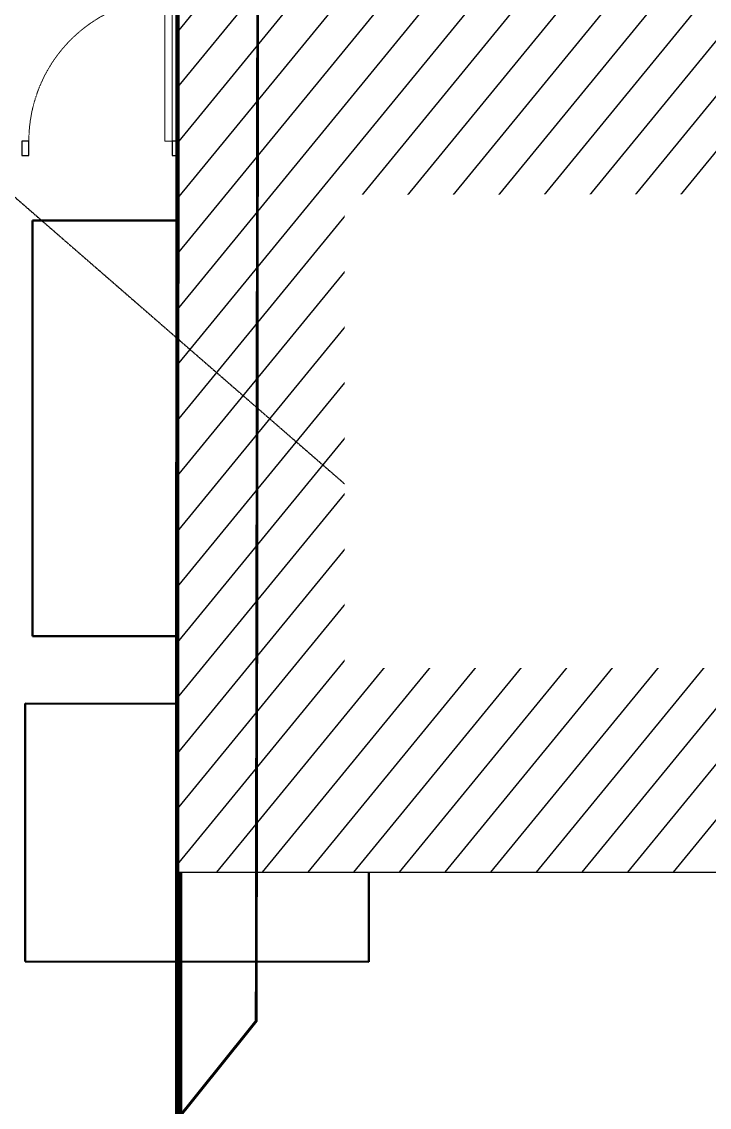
# Model space of a CAD drawing. Header units: centimetres. Extents: x -6122352 to 4157695, y -1694241 to 1947892.
# Drawn here: x 149254 to 154054, y -194915 to -187342 of the extents above; entities that cross this region are included whole.
import ezdxf
from ezdxf.xclip import XClip

# ---------------------------------------------------------------- set-up
doc = ezdxf.new("R2010")
doc.units = ezdxf.units.CM
doc.header["$MEASUREMENT"] = 0
doc.header["$XCLIPFRAME"] = 2
for name, pattern in [('23585-XR-AR-END-GROUND FLOOR$0$XR-END-GROUND FLOOR PLAN$0$HIDDEN2', [0.1875, 0.125, -0.0625]), ('DASHED2', [0.375, 0.25, -0.125]), ('XR-AR-END-SETTING OUT PLAN$0$23261-XR-AR-SI-GF$0$HIDDEN', [0.375, 0.25, -0.125]), ('XR-AR-END-SETTING OUT PLAN$0$23585-XR-AR-END-GROUND FLOOR$0$23261-XR-AR-SI-GF$0$HIDDEN', [0.375, 0.25, -0.125]), ('XR-AR-END-SETTING OUT PLAN$0$23585-XR-AR-END-GROUND FLOOR$0$945-4P-1-101-GROUND FLOOR PLAN$0$XR-MIDDLE-GROUND FLOOR PLAN$0$HIDDEN2', [0.1875, 0.125, -0.0625]), ('XR-AR-END-SETTING OUT PLAN$0$23585-XR-AR-END-GROUND FLOOR$0$XR-END-GROUND FLOOR PLAN$0$HIDDEN2', [0.1875, 0.125, -0.0625]), ('XR-AR-END-SETTING OUT PLAN$0$23585-XR-AR-END-GROUND FLOOR$0$XR-END-GROUND FLOOR PLAN$0$xf_6a1$0$DASHED', [0.75, 0.5, -0.25])]:
    doc.linetypes.add(name, pattern=pattern)
doc.layers.add('08-Compound Wall-3', color=5, linetype='Continuous', lineweight=25, true_color=0x0000ff)
for name, color, linetype in [('23585-XR-AR-BOUNDARY WALLS AND SETBACKS$0$setback', 7, 'XR-AR-END-SETTING OUT PLAN$0$23261-XR-AR-SI-GF$0$HIDDEN'), ('@MI-REF LAYER', 7, 'Continuous'), ('B_TH_6', 7, 'Continuous'), ('XR-AR-END-SETTING OUT PLAN$0$23585-XR-AR-END-GROUND FLOOR$0$A-Flor-Strs', 1, 'Continuous')]:
    doc.layers.add(name, color=color, linetype=linetype)
for name, color, linetype, lineweight in [('23585-XR-AR-END-GROUND FLOOR$0$A-LOVR-PLAN', 251, 'Continuous', 9), ('@ Foundations', 4, 'DASHED2', 50), ('A-ANNO-TEXT', 3, 'Continuous', 25), ('XR-AR-END-SETTING OUT PLAN$0$23585-XR-AR-END-GROUND FLOOR$0$A-DOOR-FULL', 1, 'Continuous', 9), ('XR-AR-END-SETTING OUT PLAN$0$23585-XR-AR-END-GROUND FLOOR$0$A-EQUP-KITN-PLAN', 202, 'Continuous', 9), ('XR-AR-END-SETTING OUT PLAN$0$23585-XR-AR-END-GROUND FLOOR$0$A-FLOR-OVHD', 9, 'XR-AR-END-SETTING OUT PLAN$0$23585-XR-AR-END-GROUND FLOOR$0$23261-XR-AR-SI-GF$0$HIDDEN', 15), ('XR-AR-END-SETTING OUT PLAN$0$23585-XR-AR-END-GROUND FLOOR$0$A-GLAZ-SILL', 8, 'Continuous', 5), ('XR-AR-END-SETTING OUT PLAN$0$23585-XR-AR-END-GROUND FLOOR$0$A-GLAZ-WNDO', 232, 'Continuous', 9), ('XR-AR-END-SETTING OUT PLAN$0$23585-XR-AR-END-GROUND FLOOR$0$A-LOVR-PLAN', 111, 'Continuous', 9), ('XR-AR-END-SETTING OUT PLAN$0$23585-XR-AR-END-GROUND FLOOR$0$A-WALL', 7, 'Continuous', 30), ('XR-AR-END-SETTING OUT PLAN$0$23585-XR-AR-END-GROUND FLOOR$0$S-COLS', 51, 'Continuous', 40), ('XR-AR-END-SETTING OUT PLAN$0$23585-XR-AR-END-GROUND FLOOR$0$S-COLS-PATT', 8, 'Continuous', 5)]:
    doc.layers.add(name, color=color, linetype=linetype, lineweight=lineweight)
doc.styles.get("Standard").update_dxf_attribs({"font": 'arial.ttf'})
doc.dimstyles.new('LEADER', dxfattribs={"dimtxt": 0.18, "dimasz": 0.25, "dimexe": 0.18, "dimexo": 0.0625, "dimgap": 0.09, "dimtad": 0, "dimtih": 1, "dimtoh": 1, "dimdec": 4, "dimzin": 0, "dimdsep": 46, "dimtxsty": 'Standard', "dimblk": 'DOT', "dimcen": 0.09, "dimadec": 0, "dimazin": 0, "dimtfac": 1, "dimtdec": 4, "dimtofl": 0, "dimtmove": 0, "dimatfit": 3, "dimldrblk": 'DOT', "dimfxl": 1, "dimtolj": 1, "dimtzin": 0, "dimarcsym": 0})

# ---------------------------------------------------------------- blocks, each defined once
blk = doc.blocks.new('23585-XR-AR-BOUNDARY WALLS AND SETBACKS')
at = {"layer": '23585-XR-AR-BOUNDARY WALLS AND SETBACKS$0$setback', "ltscale": 40, "const_width": 0.05}
blk.add_lwpolyline([(496671.3588816111, 2768910.086935761), (496656.9816435174, 2768923.260532122), (496652.8267570555, 2768918.72615671), (496648.7733982169, 2768914.302401632), (496644.7199982171, 2768909.878601632), (496640.6668023882, 2768905.455006183), (496636.6133982163, 2768901.031201632), (496632.5599982173, 2768896.607401631), (496628.5063484076, 2768892.183547273), (496624.3500695526, 2768887.647603805), (496638.7270828215, 2768874.473577055), (496642.8835524818, 2768879.009850921), (496646.9369508895, 2768883.433649182), (496650.9905757942, 2768887.857476362), (496655.0439508896, 2768892.281249183), (496659.0973737101, 2768896.704874088), (496663.1507508897, 2768901.128649183), (496667.20415089, 2768905.552449183), (496671.3588816111, 2768910.086935761)], dxfattribs=at)
blk = doc.blocks.new('A$C9d9485f6')
at = {"layer": 'A-ANNO-TEXT', "rotation": 312.4881850805905}
blk.add_blockref('23585-XR-AR-BOUNDARY WALLS AND SETBACKS', (-2377088.534775567, -1504219.252137818), dxfattribs=at)
blk = doc.blocks.new('*U35')
for points in [[(91, -5.684341886080801e-14), (41, -5.684341886080801e-14), (41, 1021), (91, 1021)], [(0, 0), (38, -5.684341886080801e-14), (38, -50), (50, -50), (50, -249.999999999997), (0, -249.999999999997)], [(1100, 2.842170943040401e-14), (1062, -2.842170943040401e-14), (1062, -49.99999999999997), (1050, -49.99999999999997), (1050, -249.999999999997), (1100, -249.999999999997)]]:
    blk.add_lwpolyline(points, close=True)
at = {"color": 8, "linetype": 'XR-AR-END-SETTING OUT PLAN$0$23585-XR-AR-END-GROUND FLOOR$0$XR-END-GROUND FLOOR PLAN$0$HIDDEN2'}
blk.add_arc((41, -5.684341886080801e-14), 1021, 1.594950045944486e-15, 90, dxfattribs=at)
at = {"layer": 'XR-AR-END-SETTING OUT PLAN$0$23585-XR-AR-END-GROUND FLOOR$0$A-GLAZ-SILL', "linetype": 'XR-AR-END-SETTING OUT PLAN$0$23585-XR-AR-END-GROUND FLOOR$0$945-4P-1-101-GROUND FLOOR PLAN$0$XR-MIDDLE-GROUND FLOOR PLAN$0$HIDDEN2', "ltscale": 3}
blk.add_lwpolyline([(0, 0), (1100, 0), (1100, -249.999999999997), (0, -249.999999999997)], close=True, dxfattribs=at)
blk = doc.blocks.new('*U37')
for points in [[(91, -5.684341886080801e-14), (41, -5.684341886080801e-14), (41, 1021), (91, 1021)], [(0, 0), (38, -5.684341886080801e-14), (38, -50), (50, -50), (50, -109.9999999801787), (0, -109.9999999801787)], [(1100, 2.842170943040401e-14), (1062, -2.842170943040401e-14), (1062, -49.99999999999997), (1050, -49.99999999999997), (1050, -109.9999999801786), (1100, -109.9999999801786)]]:
    blk.add_lwpolyline(points, close=True)
at = {"color": 8, "linetype": 'XR-AR-END-SETTING OUT PLAN$0$23585-XR-AR-END-GROUND FLOOR$0$XR-END-GROUND FLOOR PLAN$0$HIDDEN2'}
blk.add_arc((41, -5.684341886080801e-14), 1021, 1.594950045944486e-15, 90, dxfattribs=at)
at = {"layer": 'XR-AR-END-SETTING OUT PLAN$0$23585-XR-AR-END-GROUND FLOOR$0$A-GLAZ-SILL', "linetype": 'XR-AR-END-SETTING OUT PLAN$0$23585-XR-AR-END-GROUND FLOOR$0$945-4P-1-101-GROUND FLOOR PLAN$0$XR-MIDDLE-GROUND FLOOR PLAN$0$HIDDEN2', "ltscale": 3}
blk.add_lwpolyline([(0, 0), (1100, 0), (1100, -109.9999999801786), (0, -109.9999999801786)], close=True, dxfattribs=at)
blk = doc.blocks.new('XR-AR-END-SETTING OUT PLAN$0$23585-XR-AR-END-GROUND FLOOR$0$XR-END-GROUND FLOOR PLAN$0$A$C45491A9B')
blk.add_lwpolyline([(-50, 0), (0, 0), (0, 1000), (-50, 1000)], close=True)
at = {"color": 8, "linetype": 'XR-AR-END-SETTING OUT PLAN$0$23585-XR-AR-END-GROUND FLOOR$0$XR-END-GROUND FLOOR PLAN$0$HIDDEN2'}
blk.add_arc((0, -4.547473508864641e-13), 1000, 90, 180, dxfattribs=at)
blk = doc.blocks.new('XR-AR-END-SETTING OUT PLAN$0$23585-XR-AR-END-GROUND FLOOR$0$A$C75a8815d')
at = {"layer": 'XR-AR-END-SETTING OUT PLAN$0$23585-XR-AR-END-GROUND FLOOR$0$S-COLS', "color": 252, "lineweight": 30}
for points in [[(-0.02841067314147949, 3499.999932765961), (-0.02841019630432129, 2699.999933242798), (249.9715893268585, 2699.999932765961), (249.9715902805328, 3499.999933004379)], [(3.814697265625e-06, 0.001664876937866211), (3.814697265625e-06, 550.001665353775), (250.0000038146973, 550.0016646385193), (250.0000038146973, 0.001665115356445312)]]:
    blk.add_lwpolyline(points, close=True, dxfattribs=at)
blk = doc.blocks.new('23585-XR-AR-END-GROUND FLOOR$0$XR-END-GROUND FLOOR PLAN$0$A$C45491A9B')
blk.add_lwpolyline([(-50, 0), (0, 0), (0, 1000), (-50, 1000)], close=True)
at = {"color": 8, "linetype": '23585-XR-AR-END-GROUND FLOOR$0$XR-END-GROUND FLOOR PLAN$0$HIDDEN2'}
blk.add_arc((0, -4.547473508864641e-13), 1000, 90, 180, dxfattribs=at)
blk = doc.blocks.new('XR-AR-END-SETTING OUT PLAN')
at = {"layer": '08-Compound Wall-3'}
for points in [[(1950.044146533911, 10600.00060864944), (1900.044146533911, 10600.00060864944), (1900.044145320485, 10500.00060864944), (1950.044146842208, 10500.00060864944)], [(3000.044145816123, 10600.00056898237), (2950.044145816123, 10600.00056898237), (2950.044144602697, 10500.00056898237), (3000.04414612442, 10500.00056898237)]]:
    blk.add_lwpolyline(points, close=True, dxfattribs=at)
at = {"layer": 'XR-AR-END-SETTING OUT PLAN$0$23585-XR-AR-END-GROUND FLOOR$0$A-EQUP-KITN-PLAN', "color": 8}
for p, q in [((3850.109238997102, 11100.00033140182), (3850.107901349664, 13149.99880361557)), ((5650.107138469815, 11100.00778436661), (3850.109238997102, 11100.00033140182))]:
    blk.add_line(p, q, dxfattribs=at)
at = {"layer": 'XR-AR-END-SETTING OUT PLAN$0$23585-XR-AR-END-GROUND FLOOR$0$A-EQUP-KITN-PLAN', "color": 8, "linetype": 'XR-AR-END-SETTING OUT PLAN$0$23585-XR-AR-END-GROUND FLOOR$0$XR-END-GROUND FLOOR PLAN$0$xf_6a1$0$DASHED'}
blk.add_line((5650.107175782323, 10900.00331449509), (3850.106041803956, 10900.00036239624), dxfattribs=at)
at = {"layer": 'XR-AR-END-SETTING OUT PLAN$0$23585-XR-AR-END-GROUND FLOOR$0$A-FLOR-OVHD', "color": 8, "ltscale": 5}
for p, q in [((5650.107102051377, 12949.99724912643), (5650.107101693749, 11300.00188589096)), ((5750.105340138078, 12949.99724960327), (5750.107102289796, 11300.00188541412)), ((3250.106041446328, 11000.02068042755), (3750.106041744351, 10499.99855422974)), ((3750.106041803956, 10999.99855422974), (3250.106041803956, 10499.99855327606)), ((4150.149359419942, 9210.30683708191), (3250.158987239003, 9610.350899219513)), ((3250.158987298608, 9210.306836605072), (4150.149360194802, 9610.350899219513))]:
    blk.add_line(p, q, dxfattribs=at)
at = {"layer": 'XR-AR-END-SETTING OUT PLAN$0$23585-XR-AR-END-GROUND FLOOR$0$A-FLOR-OVHD', "color": 8}
blk.add_line((3200.106140449643, 10249.99855422974), (3200.106631532311, 8999.99834060669), dxfattribs=at)
at = {"layer": 'XR-AR-END-SETTING OUT PLAN$0$23585-XR-AR-END-GROUND FLOOR$0$A-FLOR-OVHD', "color": 8, "ltscale": 5}
blk.add_lwpolyline([(3250.158987298608, 9210.306836605072), (4150.149359419942, 9210.30683708191), (4150.149360194802, 9610.350899219513), (3250.158987239003, 9610.350899219513)], close=True, dxfattribs=at)
at = {"layer": 'XR-AR-END-SETTING OUT PLAN$0$23585-XR-AR-END-GROUND FLOOR$0$A-Flor-Strs', "color": 8}
for p, q in [((3000.102111771703, 10249.9985537529), (3000.102079167962, 8999.993498325348)), ((3300.102112427354, 10249.99855422974), (3300.102079108357, 8999.99349784851)), ((3300.102093592286, 9549.99603509903), (3171.357380345464, 9681.451865673065)), ((3000.102095738053, 9549.996026039124), (3300.102093592286, 9549.99603509903)), ((3300.102093592286, 9549.99603509903), (3171.35738016665, 9418.540202617645))]:
    blk.add_line(p, q, dxfattribs=at)
at = {"layer": 'XR-AR-END-SETTING OUT PLAN$0$23585-XR-AR-END-GROUND FLOOR$0$A-GLAZ-SILL', "color": 8}
blk.add_line((3250.100986972451, 6049.997144699097), (3250.10133947432, 8199.998291492462), dxfattribs=at)
at = {"layer": 'XR-AR-END-SETTING OUT PLAN$0$23585-XR-AR-END-GROUND FLOOR$0$A-GLAZ-WNDO', "color": 8}
for p, q in [((3000.101339235902, 8199.998291015625), (3000.101339116693, 8149.998291015625)), ((3150.100986912847, 6099.997143745422), (3150.101339116693, 8199.998291015625)), ((3150.101339116693, 8199.998291015625), (3150.101339295506, 8149.998290538788)), ((3150.101339295506, 8149.998290538788), (3000.101339116693, 8149.998291015625)), ((3000.101213410497, 7447.998108863831), (3000.101213350892, 7497.998109340668)), ((3000.101213350892, 7497.998109340668), (3150.101213827729, 7497.998108386993)), ((3150.101213827729, 7497.998108386993), (3150.101213887334, 7447.998108863831)), ((3150.101213887334, 7447.998108863831), (3000.101213410497, 7447.998108863831)), ((3000.100987270474, 6746.998107910156), (3000.100986436009, 6796.998108863831)), ((3000.100986436009, 6796.998108863831), (3150.100987270474, 6796.998108863831)), ((3150.100986376405, 6746.998108863831), (3000.100987270474, 6746.998107910156)), ((3150.100987270474, 6796.998108863831), (3150.100986376405, 6746.998108863831)), ((3000.100986972451, 6049.997144699097), (3000.100986972451, 6099.997144699097)), ((3000.100986972451, 6099.997144699097), (3150.100986912847, 6099.997143745422)), ((3150.100986912847, 6099.997143745422), (3150.100987151265, 6049.997144699097)), ((3000.100986972451, 6049.997144699097), (3250.100986972451, 6049.997144699097))]:
    blk.add_line(p, q, dxfattribs=at)
for points in [[(3250.122793927789, 8199.997313976288), (3000.101339235902, 8199.998291015625)], [(3000.101213350892, 7497.998109340668), (3000.101339116693, 8149.998291015625)], [(3050.101339116693, 8149.998291015625), (3050.101213350892, 7497.998108863831)], [(3000.100986972451, 6099.997144699097), (3000.101213410497, 7447.998108863831)], [(3050.101213291287, 7447.998109340668), (3050.100986912847, 6796.998107910156)], [(3050.100986853242, 6746.998108386993), (3050.1009863168, 6099.997145175934)]]:
    blk.add_lwpolyline(points, dxfattribs=at)
at = {"layer": 'XR-AR-END-SETTING OUT PLAN$0$23585-XR-AR-END-GROUND FLOOR$0$A-LOVR-PLAN', "color": 8}
blk.add_lwpolyline([(1900.100967183709, 10600.00063562393), (1900.100967362523, 10500.00063371658)], dxfattribs=at)
for points in [[(1950.100967422128, 10600.00060844421), (1900.100967302918, 10600.00060892105), (1900.100966289639, 10500.00060892105), (1950.100967779756, 10500.00060939789)], [(3000.100967124104, 10600.00057029724), (2950.10096617043, 10600.0005698204), (2950.100965276361, 10500.00057029724), (3000.100966647267, 10500.0005698204)]]:
    blk.add_lwpolyline(points, close=True, dxfattribs=at)
at = {"layer": 'XR-AR-END-SETTING OUT PLAN$0$23585-XR-AR-END-GROUND FLOOR$0$A-WALL', "color": 8}
for points in [[(9250.102083459496, 6650.001490592957), (9050.100989297032, 6650.001235485077), (9050.10098965466, 8750.000639915466), (6850.11106570065, 8750.002635478973), (6850.111066058278, 8700.0026679039), (6750.111065879464, 8700.002668380737), (6750.111065879464, 8750.000871658325), (6650.111065939069, 8750.000871658325), (6650.111065283418, 8850.002022743225), (6950.111065164208, 8850.002250671387), (6950.111065879464, 8899.99970960617), (7050.111065879464, 8899.99970817566), (7050.11106570065, 8850.002797603607), (9050.099628582597, 8850.000640392303), (9050.10098899901, 10349.9981546402), (7050.11106581986, 10349.99975156784), (7050.111065998673, 9799.999710083008), (6950.11106570065, 9799.999708652496), (6950.112433806062, 10550.00580835342), (7050.108891561627, 10550.00580835342), (7050.104876235127, 10449.99988079071), (9050.099116638303, 10449.9981546402), (9049.948119357228, 19523.36598014832), (9249.950268521905, 19523.36597967148)], [(5650.105998054147, 10500.00084495544), (5750.106065586209, 10500.00084400177), (5750.107102289796, 11300.00188541412), (5650.107101693749, 11300.00188589096)], [(4790.1072358042, 8749.999267578125), (3250.101112738252, 8749.997854709625), (3250.123472645879, 8199.998291492462), (3000.123275354505, 8199.998291015625), (3000.100934281945, 8999.998242855072), (4540.107388034463, 8999.998847484589), (4540.107358470559, 9049.998554706573), (4790.107358232141, 9049.99855518341)], [(5650.11106570065, 8750.000054359436), (4790.107256367803, 8749.999291419983), (4790.107256188989, 8850.000108718872), (5650.111065641046, 8850.001082897186)], [(3250.12934859097, 5750.006791114807), (3250.100409820676, 5750.006854534149), (3250.100986972451, 6049.997144699097), (3000.129348531365, 6049.997144699097), (3000.129348650575, 5499.999974727631), (3250.129348769784, 5500.006791591644)], [(3250.129348710179, 5499.998108386993), (7760.105232134461, 5500.00174665451), (7760.105232253671, 5750.00045633316), (3250.129348531365, 5749.997789859772)]]:
    blk.add_lwpolyline(points, close=True, dxfattribs=at)
for points in [[(3850.106042101979, 10500.01968860626), (5750.107330158353, 10500.00084400177), (5750.107415214181, 10250.00188541412), (4790.107357934117, 10249.9985537529), (4790.107358291745, 10149.99855566025), (4540.107357993722, 10149.99855566025), (4540.10735835135, 10249.9985537529), (3000.102095916867, 10249.99855327606), (3000.102079048753, 11999.99910259247), (3250.104392960668, 11999.99910163879), (3250.104392841458, 11100.02067995071), (3850.106042161584, 11100.02068090439), (3850.10604198277, 10499.99947547913)], [(3750.106041803956, 10700.02068090439), (3750.106041803956, 10999.99855422974), (3450.106041863561, 11000.02068042755), (3250.106041446328, 11000.02068042755), (3250.106041803956, 10499.99855327606), (3750.106041744351, 10499.99855422974), (3750.106041803956, 10700.02068090439)]]:
    blk.add_lwpolyline(points, dxfattribs=at)
at = {"layer": '23585-XR-AR-END-GROUND FLOOR$0$A-LOVR-PLAN'}
blk.add_blockref('23585-XR-AR-END-GROUND FLOOR$0$XR-END-GROUND FLOOR PLAN$0$A$C45491A9B', (2950.044147029549, 10600.00058481902), dxfattribs=at)
at = {"layer": 'XR-AR-END-SETTING OUT PLAN$0$23585-XR-AR-END-GROUND FLOOR$0$A-DOOR-FULL', "color": 8, "xscale": -1, "rotation": 270}
blk.add_blockref('*U35', (4790.107358232141, 9049.99855518341), dxfattribs=at)
at = {"layer": 'XR-AR-END-SETTING OUT PLAN$0$23585-XR-AR-END-GROUND FLOOR$0$A-DOOR-FULL', "color": 8, "xscale": 0.9090909090912127, "yscale": 0.9090909090912127, "zscale": 0.9090909090912127, "rotation": 179.9999999999999}
blk.add_blockref('*U37', (6650.111066237092, 8750.001082897186), dxfattribs=at)
at = {"layer": 'XR-AR-END-SETTING OUT PLAN$0$23585-XR-AR-END-GROUND FLOOR$0$A-LOVR-PLAN', "color": 8}
blk.add_blockref('XR-AR-END-SETTING OUT PLAN$0$23585-XR-AR-END-GROUND FLOOR$0$XR-END-GROUND FLOOR PLAN$0$A$C45491A9B', (2950.100967720151, 10600.00058603287), dxfattribs=at)
at = {"layer": 'XR-AR-END-SETTING OUT PLAN$0$23585-XR-AR-END-GROUND FLOOR$0$S-COLS-PATT', "color": 8}
blk.add_blockref('XR-AR-END-SETTING OUT PLAN$0$23585-XR-AR-END-GROUND FLOOR$0$A$C75a8815d', (3000.129344239831, 5499.998310089111), dxfattribs=at)
blk = doc.blocks.new('END UNIT')
at = {"xscale": 0.001, "yscale": 0.001, "zscale": 0.001}
blk.add_blockref('XR-AR-END-SETTING OUT PLAN', (-9.150201729830158, 0), dxfattribs=at)
blk = doc.blocks.new('TH_6')
blk.add_blockref('END UNIT', (495802.3053798428, 2769163.996563952))
blk = doc.blocks.new('23585-XR-AR-MALDIVE-3$0$TH_6')
at = {"layer": 'B_TH_6', "xscale": 1.000019685734281, "yscale": 1.000019685734281, "zscale": 1.000019685734281}
blk.add_blockref('TH_6', (-9.760182827245444, -54.51303543616086), dxfattribs=at)
at = {"layer": '@ Foundations', "linetype": 'DASHED2', "ltscale": 25}
for points in [[(495797.4301980729, 2769171.141854159), (495797.4301980729, 2769174.041854159), (495795.1301980726, 2769174.041854159), (495795.1301980726, 2769171.14185416)], [(495795.0801980724, 2769168.87185416), (495797.4801980732, 2769168.87185416), (495797.4801980727, 2769170.671854159), (495795.0801980724, 2769170.671854159)]]:
    blk.add_lwpolyline(points, close=True, dxfattribs=at)
blk = doc.blocks.new('_Dot')
at = {"color": 0, "linetype": 'ByBlock', "lineweight": -2}
blk.add_line((-0.5, 0), (-1, 0), dxfattribs=at)
at = {"color": 0, "linetype": 'ByBlock', "const_width": 0.5}
blk.add_lwpolyline([(-0.25, 0, 1), (0.25, 0, 1)], format="xyb", close=True, dxfattribs=at)

msp = doc.modelspace()

# ---------------------------------------------------------------- block references
at = {"layer": '@MI-REF LAYER', "xscale": 1000, "yscale": 1000, "zscale": 1000}
msp.add_blockref('A$C9d9485f6', (-23958.95045533385, 48155.57226163784), dxfattribs=at)

# ---------------------------------------------------------------- next in the draw order: block references
at = {"layer": '@MI-REF LAYER'}
ref = msp.add_blockref('23585-XR-AR-MALDIVE-3$0$TH_6', (-496138576.6226714, -2769274498.800779), dxfattribs=dict(at, xscale=1000, yscale=1000, zscale=1000, rotation=359.9898040391973))
XClip(ref).set_block_clipping_path([(495847.3922300867, 2769163.9971941216), (495847.39543188945, 2769187.936311596), (495838.31676110416, 2769187.8964212337), (495832.31675830134, 2769187.8963837423), (495826.3167534692, 2769187.8963462515), (495820.31703141355, 2769187.8962964136), (495814.31702637416, 2769187.896258923), (495808.3170215406, 2769187.8962214305), (495802.31687913626, 2769187.896331399), (495793.3616038712, 2769187.9364081295), (495793.3508954707, 2769163.997079878)])

# ---------------------------------------------------------------- next in the draw order: wipeouts: each hides what was drawn before it
at = {"color": 10}
msp.add_wipeout([(198652.9756713558, -193283.0341741783), (198655.56038286825, -179009.48125989918), (192407.0320688614, -179008.3531483149), (192405.5177468357, -179309.00614102208), (156604.56268152504, -179302.67270204728), (156604.66468535212, -179001.99820904477), (150354.3761512051, -179001.05638164657), (150352.22660348756, -193274.43890615515), (198652.96948456284, -193283.03417292034)], dxfattribs=at).dxf.layer = '@MI-REF LAYER'

# ---------------------------------------------------------------- next in the draw order: hatches: boundary and pattern name
at = {"layer": '@MI-REF LAYER', "transparency": 33554508}
h = msp.add_hatch(dxfattribs=at)
h.set_pattern_fill('ANSI31', color=256, scale=1999.999998458916, angle=186.7223562192661)
h.set_pattern_definition([(231.7223562192661, (2377468138.012326, 1503811052.832294), (196.2545353839104, -154.8681931350905), [])])
h.paths.add_polyline_path([(198652.9704295214, -193283.0341727923), (198655.5603827885, -179009.481259977), (192405.4366738899, -179009.8144404655), (192405.5177432849, -179308.9928290312), (156604.3118226964, -179302.62190096), (156604.3653194829, -179001.9981077398), (150354.376177097, -179000.8859239218), (150352.2253604671, -193274.4389058782)])

# ---------------------------------------------------------------- next in the draw order: linework, layer by layer
at = {"layer": '@MI-REF LAYER', "color": 1, "const_width": 19.99999999999999}
msp.add_lwpolyline([(147390.6951412636, -198675.1118113395), (150890.906485839, -194313.6930907865), (150907.489940797, -182705.4855056385), (151849.4826586278, -182704.5455048759), (150907.489940797, -182705.4855056385), (150897.7299173033, -178538.3629245373), (147454.8449680422, -174814.7845686764)], dxfattribs=at)
at = {"layer": '@MI-REF LAYER', "const_width": 5.000000000000001}
msp.add_lwpolyline([(198652.9704295214, -193283.0341727923), (198655.5603827885, -179009.481259977), (192405.4366738899, -179009.8144404655), (192405.5177432849, -179308.9928290312), (156604.3118226964, -179302.62190096), (156604.3653194829, -179001.9981077398), (150354.376177097, -179000.8859239218), (150352.2253604671, -193274.4389058782)], close=True, dxfattribs=at)

# ---------------------------------------------------------------- next in the draw order: leaders
at = {"layer": '@MI-REF LAYER', "linetype": 'DASHED2'}
msp.add_leader([(148789.4721102282, -188203.7921985822), (151511.8037569352, -190569.4920921717)], dimstyle='LEADER', dxfattribs=at)

# ---------------------------------------------------------------- next in the draw order: wipeouts: each hides what was drawn before it
at = {"color": 10}
msp.add_wipeout([(151507.5694236534, -191849.85126805922), (158693.29306600103, -191851.15154758582), (158693.89198639573, -188541.3419039753), (151508.16685617703, -188548.26240413787), (151507.56942400648, -191849.8512677553)], dxfattribs=at).dxf.layer = '@MI-REF LAYER'

doc.saveas('drawing.dxf')
